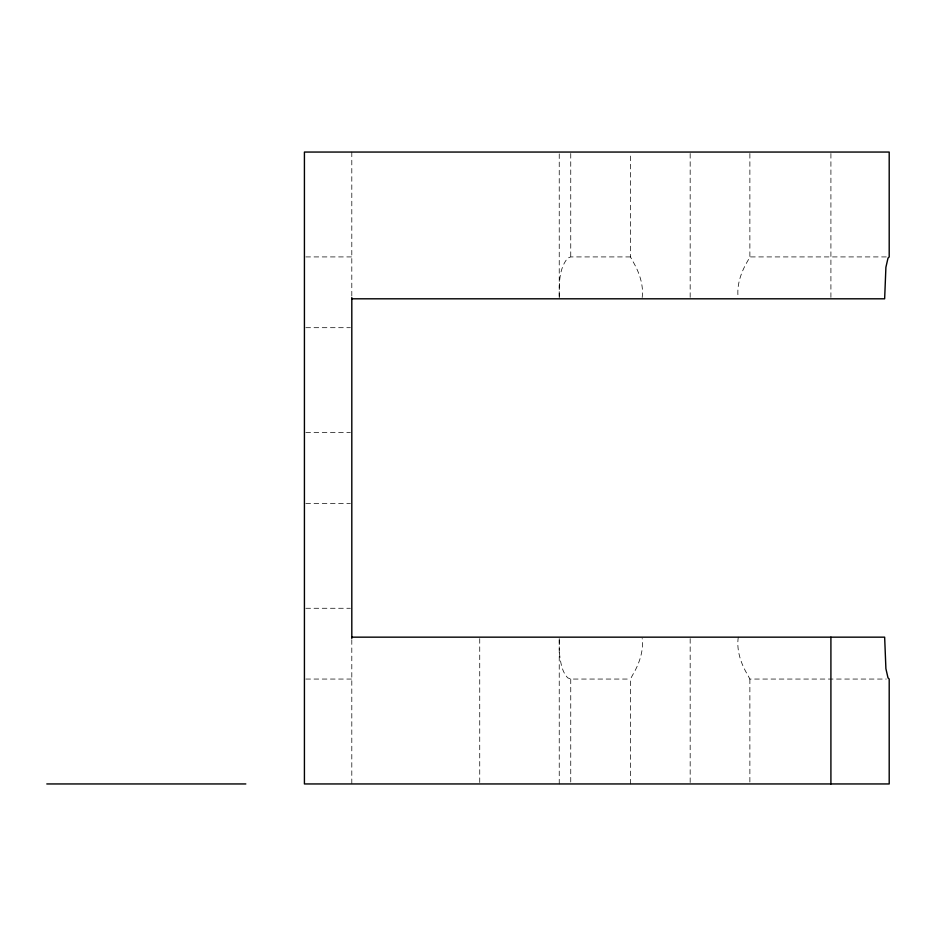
<?xml version="1.0" encoding="UTF-8"?>
<svg xmlns="http://www.w3.org/2000/svg" width="936" height="936" viewBox="0 0 936 936"><rect width="100%" height="100%" fill="white"/><g stroke="black" fill="none" stroke-linecap="round" stroke-linejoin="round"><path stroke-width="0.7" stroke-dasharray="4.68 3.51" d="M559.237 783.947L559.237 637.159M642.178 297.508C643.804 284.673 638.972 271.51 632.49 260.734L630.454 256.92L630.454 153.504M738.293 637.159C736.258 650.426 741.125 664.092 747.841 675.242L749.876 679.056L886.298 679.056M886.298 256.92L749.876 256.92L747.841 260.734C741.359 271.51 736.527 284.673 738.153 297.508M630.454 783.947L630.454 679.056L632.49 675.242C638.972 664.455 643.804 651.292 642.178 638.469M630.454 256.92L570.749 256.92L567.696 258.125C558.476 269.275 559.178 285.141 559.237 298.806L559.237 152.053M305.85 256.92L351.807 256.92M305.85 327.694L350.38 327.694M305.85 432.596L350.38 432.596M305.85 503.369L350.38 503.369M305.85 608.271L350.38 608.271M305.85 679.056L351.807 679.056M559.354 652.825C560.559 661.471 561.471 671.147 567.696 677.839L570.749 679.056L630.454 679.056M830.911 153.504L830.911 297.356M749.876 153.504L749.876 256.92M749.876 679.056L749.876 783.947M690.171 153.504L690.171 297.356M690.171 638.621L690.171 782.496M570.749 153.504L570.749 256.92M570.749 679.056L570.749 782.496M559.237 638.609L559.237 650.157M479.735 638.621L479.735 782.496M351.807 152.053L351.807 298.806M351.807 639.733L351.807 783.947"/><path stroke-width="1.4" d="M351.807 298.806L884.649 298.806L885.901 267.286L887.995 258.125L889.2 256.92L889.2 152.053L304.422 152.053L304.422 783.947L889.2 783.947L889.2 679.056L887.995 677.839L885.901 668.69L884.649 637.159L351.807 637.159M46.8 783.947L245.829 783.947M830.911 637.159L830.911 783.947M351.807 297.543L351.807 638.434"/></g></svg>
